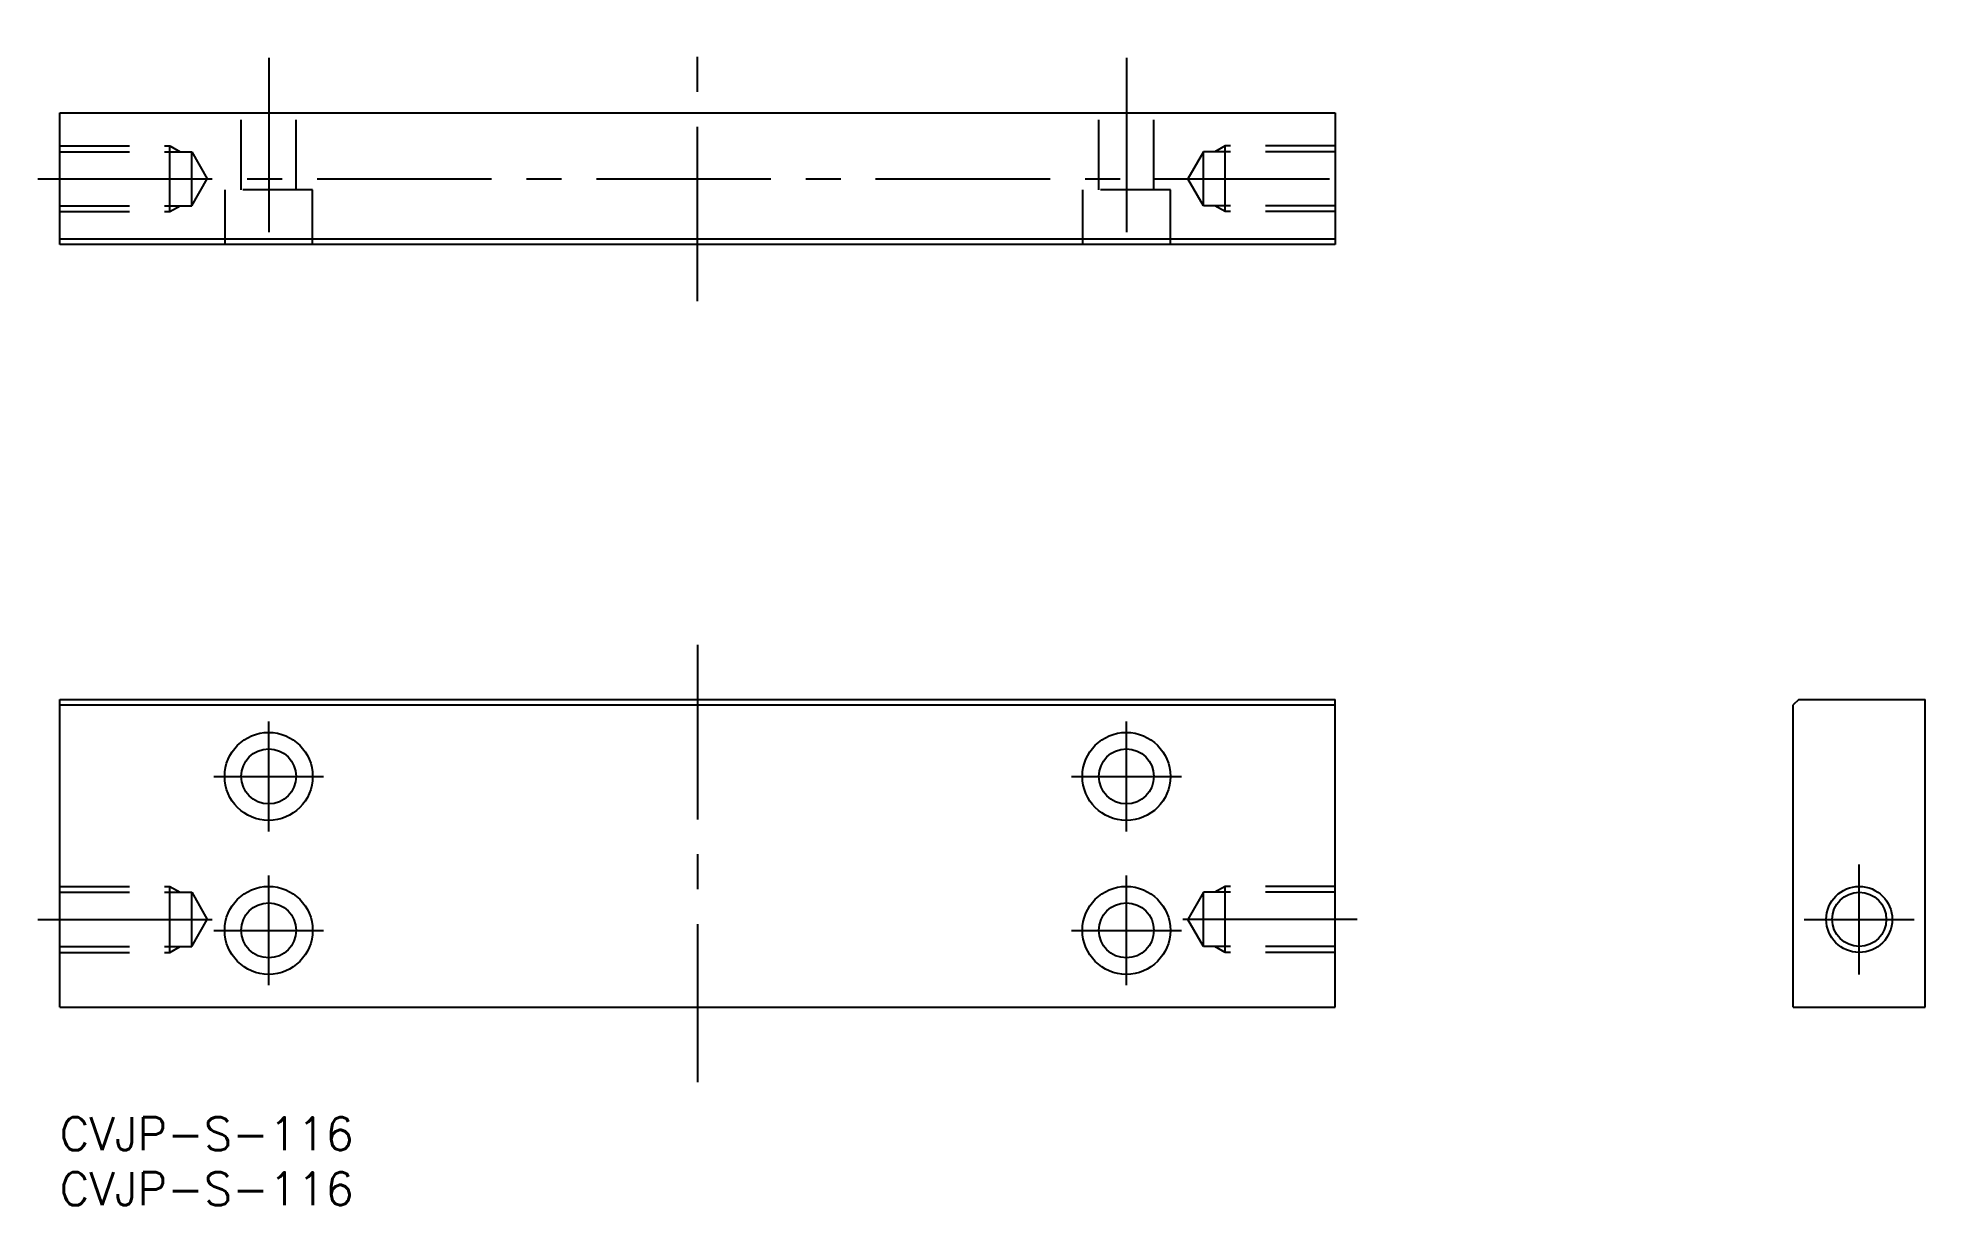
# Model space of a CAD drawing. Extents: x -2 to 170, y -8 to 98.
import ezdxf

# ---------------------------------------------------------------- set-up
doc = ezdxf.new("R2010")
doc.units = 0
doc.header["$LTSCALE"] = 0.5
doc.linetypes.add('CENTER', pattern=[50.8, 31.75, -6.35, 6.35, -6.35])
doc.linetypes.add('DASHED', pattern=[19.05, 12.7, -6.35])
for name, color, linetype in [('MSM_CENTER', 1, 'CENTER'), ('MSM_CONTINUOUS', 7, 'CONTINUOUS'), ('MSM_DASHED', 4, 'DASHED'), ('MSM_NARROW', 5, 'CONTINUOUS'), ('MSM_PART_NUMBER', 7, 'CONTINUOUS')]:
    doc.layers.add(name, color=color, linetype=linetype)
doc.styles.get("Standard").update_dxf_attribs({"font": 'txt.shx', "height": 3, "bigfont": 'bigfont.shx'})

msp = doc.modelspace()

# ---------------------------------------------------------------- linework, layer by layer
at = {"layer": 'MSM_CENTER'}
for p, q in [((58, 74.21), (58, 98.18)), ((19, 96.36), (19, 77.36)), ((97, 96.36), (97, 77.36)), ((-2, 85.36), (118, 85.36)), ((58, 42.97), (58, 3.18)), ((19, 26), (19, 36)), ((97, 26), (97, 36)), ((14, 31), (24, 31)), ((92, 31), (102, 31)), ((163.65, 13), (163.65, 23)), ((19, 12), (19, 22)), ((97, 12), (97, 22)), ((-2, 18), (15.42, 18)), ((118, 18), (100.58, 18)), ((158.65, 18), (168.65, 18)), ((14, 17), (24, 17)), ((92, 17), (102, 17))]:
    msp.add_line(p, q, dxfattribs=at)
at = {"layer": 'MSM_CONTINUOUS'}
for p, q in [((0, 79.36), (0, 91.36)), ((0, 91.36), (116, 91.36)), ((116, 91.36), (116, 79.36)), ((116, 79.86), (0, 79.86)), ((116, 79.36), (0, 79.36)), ((0, 38), (49, 38)), ((0, 10), (0, 38)), ((0, 38), (116, 38)), ((67, 38), (116, 38)), ((116, 10), (116, 38)), ((158.15, 38), (157.65, 37.5)), ((158.15, 38), (169.65, 38)), ((169.65, 10), (169.65, 38)), ((0, 37.5), (116, 37.5)), ((157.65, 10), (157.65, 37.5)), ((0, 10), (116, 10)), ((157.65, 10), (169.65, 10))]:
    msp.add_line(p, q, dxfattribs=at)
for centre, radius in [((19, 31), 4), ((97, 31), 4), ((19, 31), 2.5), ((97, 31), 2.5), ((19, 17), 4), ((97, 17), 4), ((19, 17), 2.5), ((97, 17), 2.5), ((163.65, 18), 2.46)]:
    msp.add_circle(centre, radius, dxfattribs=at)
at = {"layer": 'MSM_DASHED'}
for p, q in [((16.5, 84.36), (16.5, 91.36)), ((21.5, 84.36), (21.5, 91.36)), ((94.5, 84.36), (94.5, 91.36)), ((99.5, 84.36), (99.5, 91.36)), ((0, 88.36), (10, 88.36)), ((0, 87.81), (12, 87.81)), ((10, 82.36), (10, 88.36)), ((10, 88.36), (10.94, 87.81)), ((12, 82.9), (12, 87.81)), ((12, 87.81), (13.42, 85.36)), ((104, 87.81), (102.58, 85.36)), ((116, 87.81), (104, 87.81)), ((104, 82.9), (104, 87.81)), ((106, 88.36), (105.06, 87.81)), ((116, 88.36), (106, 88.36)), ((106, 82.36), (106, 88.36)), ((12, 82.9), (13.42, 85.36)), ((23, 84.36), (15, 84.36)), ((15, 84.36), (15, 79.36)), ((23, 79.36), (23, 84.36)), ((101, 84.36), (93, 84.36)), ((93, 84.36), (93, 79.36)), ((101, 79.36), (101, 84.36)), ((104, 82.9), (102.58, 85.36)), ((0, 82.9), (12, 82.9)), ((10, 82.36), (10.94, 82.9)), ((116, 82.9), (104, 82.9)), ((106, 82.36), (105.06, 82.9)), ((0, 82.36), (10, 82.36)), ((116, 82.36), (106, 82.36)), ((0, 21), (10, 21)), ((10, 15), (10, 21)), ((10, 21), (10.94, 20.46)), ((106, 21), (105.06, 20.46)), ((116, 21), (106, 21)), ((106, 15), (106, 21)), ((0, 20.46), (12, 20.46)), ((12, 15.54), (12, 20.46)), ((12, 20.46), (13.42, 18)), ((104, 20.46), (102.58, 18)), ((116, 20.46), (104, 20.46)), ((104, 15.54), (104, 20.46)), ((12, 15.54), (13.42, 18)), ((104, 15.54), (102.58, 18)), ((0, 15.54), (12, 15.54)), ((10, 15), (10.94, 15.54)), ((116, 15.54), (104, 15.54)), ((106, 15), (105.06, 15.54)), ((0, 15), (10, 15)), ((116, 15), (106, 15))]:
    msp.add_line(p, q, dxfattribs=at)
at = {"layer": 'MSM_NARROW'}
msp.add_circle((163.65, 18), 3, dxfattribs=at)

# ---------------------------------------------------------------- texts
at = {"layer": 'MSM_PART_NUMBER'}
for p in [(0, -3), (0, -8)]:
    msp.add_text('CVJP-S-116', height=3, dxfattribs=at).set_placement(p)

doc.saveas('drawing.dxf')
